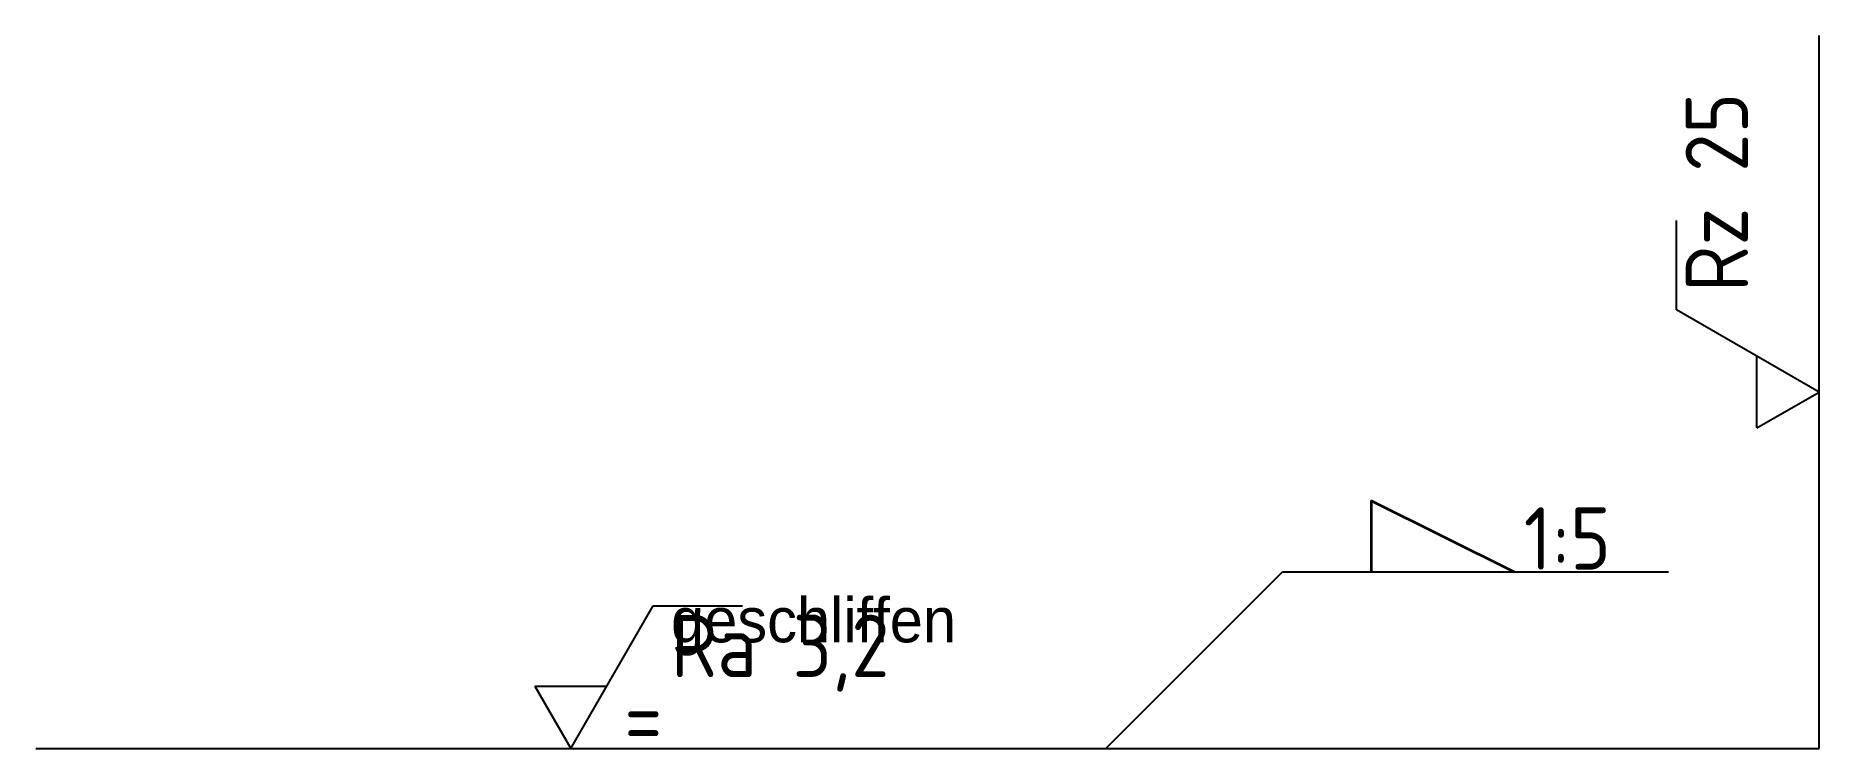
# Model space of a CAD drawing. Header units: millimetres. Extents: x 0 to 100, y 0 to 40.
import ezdxf
from ezdxf.enums import TextEntityAlignment as Align

# ---------------------------------------------------------------- set-up
doc = ezdxf.new("R2018")
doc.units = ezdxf.units.MM
for name, color, linetype in [('0.25', 7, 'Continuous'), ('0.35', 3, 'Continuous'), ('Text Höhe 3.5', 3, 'Continuous')]:
    doc.layers.add(name, color=color, linetype=linetype)
doc.styles.add('3.5 T-Höhe', font='isocp.shx', dxfattribs={"height": 3.5})
doc.styles.add('OpenSansCondensed-Light', font='OpenSansCondensed-Light.ttf')
doc.dimstyles.new('EZDXF', dxfattribs={"dimtxt": 0.25, "dimasz": 0.175, "dimexe": 0.375, "dimexo": 0.125, "dimgap": 0.1, "dimtad": 1, "dimlfac": 100, "dimzin": 12, "dimdsep": 46, "dimtxsty": 'OpenSansCondensed-Light', "dimblk": 'ARCHTICK', "dimcen": 2.5, "dimazin": 3, "dimtfac": 0.5, "dimtmove": 2, "dimatfit": 3, "dimarcsym": 0})

# ---------------------------------------------------------------- blocks, each defined once
blk = doc.blocks.new('Oberflächenzeichen_abtragend')
at = {"layer": '0.35'}
for points in [[(-2.02, 3.5), (0, 0), (4.62, 8)], [(4.62, 8), (9.62, 8)], [(-2.02, 3.5), (2.02, 3.5)]]:
    blk.add_lwpolyline(points, dxfattribs=at)
at = {"layer": 'Text Höhe 3.5', "lineweight": 30, "flags": 104}
blk.add_attdef('Oberflächenbehandlung optional', text='', height=3.5, dxfattribs=at).set_placement((5.62, 8.45), align=Align.BOTTOM_LEFT)
at = {"layer": 'Text Höhe 3.5', "style": '3.5 T-Höhe'}
blk.add_attdef('RAUHEIT', text='', height=3.5, dxfattribs=at).set_placement((5.62, 7.5), align=Align.TOP_LEFT)
for tag, p in [('OBERFLÄCHENANGABE_ZUSATZ', (5.62, 0)), ('FERTIGUNGSRIEFEN', (3, 0))]:
    blk.add_attdef(tag, p, '', height=3.5, dxfattribs=at)
blk.add_attdef('BEARBEIT.-ZUGABE', text='', height=3.5, dxfattribs=at).set_placement((-3, 0), align=Align.RIGHT)
blk = doc.blocks.new('Oberflächenzeichen_BBRZ')
at = {"layer": '0.35'}
for points in [[(-2.02, 3.5), (0, 0), (4.62, 8)], [(4.62, 8), (9.62, 8)], [(-2.02, 3.5), (2.02, 3.5)]]:
    blk.add_lwpolyline(points, dxfattribs=at)
at = {"layer": 'Text Höhe 3.5', "lineweight": 30, "flags": 104}
blk.add_attdef('Oberflächenbehandlung optional', text='', height=3.5, dxfattribs=at).set_placement((5.62, 8.45), align=Align.BOTTOM_LEFT)
at = {"layer": 'Text Höhe 3.5', "style": '3.5 T-Höhe'}
blk.add_attdef('RAUHEIT', text='', height=3.5, dxfattribs=at).set_placement((5.62, 7.5), align=Align.TOP_LEFT)
for tag, p in [('OBERFLÄCHENANGABE_ZUSATZ', (5.62, 0)), ('FERTIGUNGSRIEFEN', (3, 0))]:
    blk.add_attdef(tag, p, '', height=3.5, dxfattribs=at)
blk.add_attdef('BEARBEIT.-ZUGABE', text='', height=3.5, dxfattribs=at).set_placement((-3, 0), align=Align.RIGHT)
blk = doc.blocks.new('_ARCHTICK')
at = {"color": 0, "linetype": 'ByBlock', "const_width": 0.15}
blk.add_lwpolyline([(-0.5, -0.5), (0.5, 0.5)], dxfattribs=at)
blk = doc.blocks.new('Kegel-Keil-Verhältnis_BBRZ')
at = {"layer": '0.35', "lineweight": 35}
blk.add_lwpolyline([(14.9, 9.9), (14.9, 13.9), (22.9, 9.9)], dxfattribs=at)
at = {"layer": 'Text Höhe 3.5', "lineweight": 35, "style": '3.5 T-Höhe'}
blk.add_attdef('KKV', (23.43, 10.03), '', height=3.5, dxfattribs=at)
at = {"layer": '0.25'}
blk.add_leader([(0, 0), (9.9, 9.9), (31.54, 9.9)], dimstyle='EZDXF', dxfattribs=at)

msp = doc.modelspace()

# ---------------------------------------------------------------- linework, layer by layer
for p, q in [((100, 0), (100, 40)), ((0, 0), (100, 0))]:
    msp.add_line(p, q)

# ---------------------------------------------------------------- block references
at = {"rotation": 90}
msp.add_blockref('Oberflächenzeichen_BBRZ', (100, 20), dxfattribs=at).add_auto_attribs({'RAUHEIT': 'Rz 25'})
msp.add_blockref('Kegel-Keil-Verhältnis_BBRZ', (60, 0)).add_auto_attribs({'KKV': '1:5'})
ref = msp.add_blockref('Oberflächenzeichen_abtragend', (30, 0))
ref.add_attrib('RAUHEIT', 'Ra 3,2', dxfattribs={"layer": 'Text Höhe 3.5', "height": 3.5, "style": '3.5 T-Höhe'}).set_placement((35.62, 7.5), align=Align.TOP_LEFT)
ref.add_attrib('FERTIGUNGSRIEFEN', '=', (33, 0), dxfattribs={"layer": 'Text Höhe 3.5', "height": 3.5, "style": '3.5 T-Höhe'})
lines = msp.add_mtext('geschliffen', dxfattribs={"layer": 'Text Höhe 3.5', "insert": (35.62, 8.45), "char_height": 2.5, "attachment_point": 1})
ref.add_attrib('Oberflächenbehandlung optional', '', (35.62, 8.45), dxfattribs={"flags": 104}).embed_mtext(lines)

doc.saveas('drawing.dxf')
